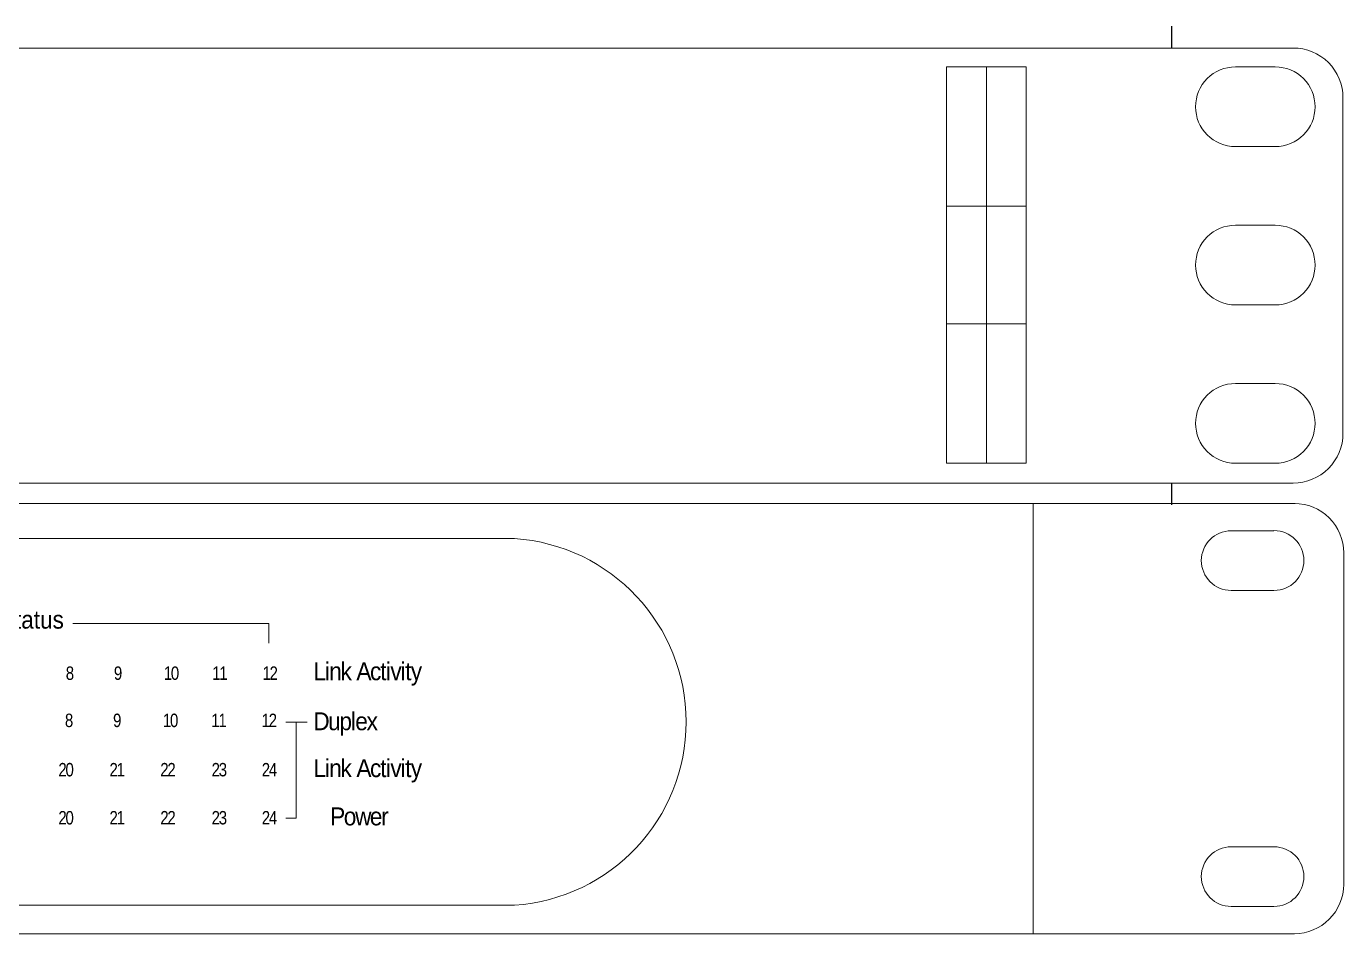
# Model space of a CAD drawing. Header units: metres. Extents: x -42301 to 31628, y -23013 to 30697.
# Drawn here: x -7774 to -5811, y 9752 to 11104 of the extents above; entities that cross this region are included whole.
import ezdxf

# ---------------------------------------------------------------- set-up
doc = ezdxf.new("R2010")
doc.units = ezdxf.units.M
doc.header["$LTSCALE"] = 0.01
doc.header["$MEASUREMENT"] = 0
doc.layers.get('0').update_dxf_attribs({"lineweight": 15})
doc.layers.add('1U - Gestion Cable', color=250, linetype='Continuous', lineweight=5)
doc.layers.add('Canales', color=250, linetype='Continuous', lineweight=25)
doc.styles.get("Standard").update_dxf_attribs({"font": 'Arial.ttf'})

# ---------------------------------------------------------------- blocks, each defined once
blk = doc.blocks.new('1U - Peine Cable Rack')
at = {"layer": '1U - Gestion Cable'}
for points in [[(-5.8, 37.7), (466.8, 37.7, -0.414214), (471.8, 32.7), (471.8, -1, -0.414214), (466.8, -6), (-5.8, -6, -0.414214), (-10.8, -1), (-10.8, 32.7, -0.414214)], [(465, 27.8), (461, 27.8, -0.414214), (457, 31.8), (457, 31.8, -0.414214), (461, 35.8), (465, 35.8, -0.414214), (469, 31.8), (469, 31.8, -0.414214)], [(465, 11.9), (461, 11.9, -0.414214), (457, 15.9), (457, 15.9, -0.414214), (461, 19.9), (465, 19.9, -0.414214), (469, 15.9), (469, 15.9, -0.414214)], [(465, -4), (461, -4, -0.414214), (457, 0), (457, 0, -0.414214), (461, 4), (465, 4, -0.414214), (469, 0), (469, 0, -0.414214)]]:
    blk.add_lwpolyline(points, format="xyb", close=True, dxfattribs=at)
for points in [[(436, 35.8), (432, 35.8), (432, 21.8), (436, 21.8)], [(436, 35.8), (440, 35.8), (440, 21.8), (436, 21.8)], [(436, 21.8), (432, 21.8), (432, 10), (436, 10)], [(436, 21.8), (440, 21.8), (440, 10), (436, 10)], [(436, 10), (432, 10), (432, -4), (436, -4)], [(436, 10), (440, 10), (440, -4), (436, -4)]]:
    blk.add_lwpolyline(points, close=True, dxfattribs=at)
blk = doc.blocks.new('1U - Switch 24P RJ45')
at = {"lineweight": 5}
for p, q in [((30869.5, -5590.5), (30869.5, -8638.7)), ((32576.3, -5783.3), (32273.3, -5783.3)), ((17329.1, -5839.4), (27196.2, -5839.4)), ((32576.5, -6206.6), (32273.3, -6206.6)), ((24068, -6440.2), (25454.6, -6440.2)), ((25454.6, -6440.2), (25454.6, -6579)), ((25576.6, -7140.7), (25726.8, -7140.7)), ((25648.6, -7140.7), (25648.6, -7819.4)), ((25648.6, -7819.4), (25576.6, -7819.4)), ((32576.3, -8022.5), (32273.3, -8022.5)), ((17329.1, -8436.5), (27196.2, -8436.5)), ((32576.3, -8445.8), (32273.3, -8445.8)), ((32721.3, -8638.6), (30869.5, -8638.7))]:
    blk.add_line(p, q, dxfattribs=at)
for centre, radius, start, end in [((32273.3, -5995), 211.6, 90, 270), ((32576.3, -5994.5), 212.1, 270, 90), ((27110.8, -7137.9), 1301.4, 273.76085, 86.23915), ((32273.3, -8234.2), 211.6, 90, 270), ((32576.3, -8234.2), 211.6, 270, 90)]:
    blk.add_arc(centre, radius, start, end, dxfattribs=at)
at = {"layer": '1U - Gestion Cable', "lineweight": 5}
for points in [[(30869.5, -8638.7), (-613.9, -8638.7, -0.414214), (-962.7, -8289.9), (-962.7, -5939.3, -0.414214), (-613.9, -5590.5), (32726, -5590.5)], [(32721.3, -5590.5), (32721.3, -5590.5, -0.414214), (33070.1, -5939.3), (33070.1, -8289.9, -0.414214), (32721.3, -8638.6)]]:
    blk.add_lwpolyline(points, format="xyb", dxfattribs=at)
at = {"lineweight": 5, "char_height": 126.988, "width": 1240.505, "attachment_point": 1}
for s, insert in [('{\\fArial|b0|i0|c204|p34;\\W0.9;10/100 \\fArial|b0|i0|c0|p34;Status}', (23018.5, -6350)), ('{\\fArial|b0|i0|c0|p34;\\W0.905;\\T0.9;Link Activity}', (25770.9, -6715.6)), ('{\\fArial|b0|i0|c0|p34;\\W0.905;\\T0.9;Duplex}', (25770.9, -7069.9)), ('{\\fArial|b0|i0|c0|p34;\\W0.905;\\T0.9;Link Activity}', (25770.9, -7402.3)), ('{\\fArial|b0|i0|c0|p34;\\W0.905;\\T0.9;Power}', (25890.1, -7744.2))]:
    blk.add_mtext(s, dxfattribs=dict(at, insert=insert))
at = {"lineweight": 5, "char_height": 95.241, "attachment_point": 1}
for s, insert in [('{\\fArial|b0|i0|c204|p34;\\W0.8;\\T0.75;8}', (24017.2, -6745.1)), ('{\\fArial|b0|i0|c204|p34;\\W0.8;\\T0.75;9}', (24358.2, -6745.1)), ('{\\fArial|b0|i0|c204|p34;\\W0.8;\\T0.75;10}', (24711.3, -6745.1)), ('{\\fArial|b0|i0|c204|p34;\\W0.8;\\T0.75;11}', (25054.2, -6745.1)), ('{\\fArial|b0|i0|c204|p34;\\W0.8;\\T0.75;12}', (25410.5, -6745.1)), ('{\\fArial|b0|i0|c204|p34;\\W0.8;\\T0.75;8}', (24011.1, -7079.5)), ('{\\fArial|b0|i0|c204|p34;\\W0.8;\\T0.75;9}', (24352.1, -7079.5)), ('{\\fArial|b0|i0|c204|p34;\\W0.8;\\T0.75;10}', (24705.2, -7079.5)), ('{\\fArial|b0|i0|c204|p34;\\W0.8;\\T0.75;11}', (25048.1, -7079.5)), ('{\\fArial|b0|i0|c204|p34;\\W0.8;\\T0.75;12}', (25404.4, -7079.5)), ('{\\fArial|b0|i0|c204|p34;\\W0.8;\\T0.75;20}', (23964.9, -7428.9)), ('{\\fArial|b0|i0|c204|p34;\\W0.8;\\T0.75;21}', (24326.9, -7428.9)), ('{\\fArial|b0|i0|c204|p34;\\W0.8;\\T0.75;22}', (24686.7, -7428.9)), ('{\\fArial|b0|i0|c204|p34;\\W0.8;\\T0.75;23}', (25050.4, -7428.9)), ('{\\fArial|b0|i0|c204|p34;\\W0.8;\\T0.75;24}', (25405.8, -7428.9)), ('{\\fArial|b0|i0|c204|p34;\\W0.8;\\T0.75;20}', (23964.9, -7769.5)), ('{\\fArial|b0|i0|c204|p34;\\W0.8;\\T0.75;21}', (24326.9, -7769.5)), ('{\\fArial|b0|i0|c204|p34;\\W0.8;\\T0.75;22}', (24686.7, -7769.5)), ('{\\fArial|b0|i0|c204|p34;\\W0.8;\\T0.75;23}', (25050.4, -7769.5)), ('{\\fArial|b0|i0|c204|p34;\\W0.8;\\T0.75;24}', (25405.8, -7769.5))]:
    blk.add_mtext(s, dxfattribs=dict(at, insert=insert))

msp = doc.modelspace()

# ---------------------------------------------------------------- linework, layer by layer
at = {"layer": 'Canales'}
for p, q in [((-6067.8, 11104.3), (-6067.8, 11072)), ((-6067.8, 10423.5), (-6067.8, 10391.2))]:
    msp.add_line(p, q, dxfattribs=at)

# ---------------------------------------------------------------- block references
for name, p, xscale, yscale, zscale in [('1U - Peine Cable Rack', (-12813.6, 10512.5), 14.83992286734612, 14.83992286734612, 14.83992286734612), ('1U - Switch 24P RJ45', (-12767.3, 11569), 0.2103471354269444, 0.2103471354269444, 0.2103471354269444)]:
    msp.add_blockref(name, p, dxfattribs=dict(xscale=xscale, yscale=yscale, zscale=zscale))

doc.saveas('drawing.dxf')
